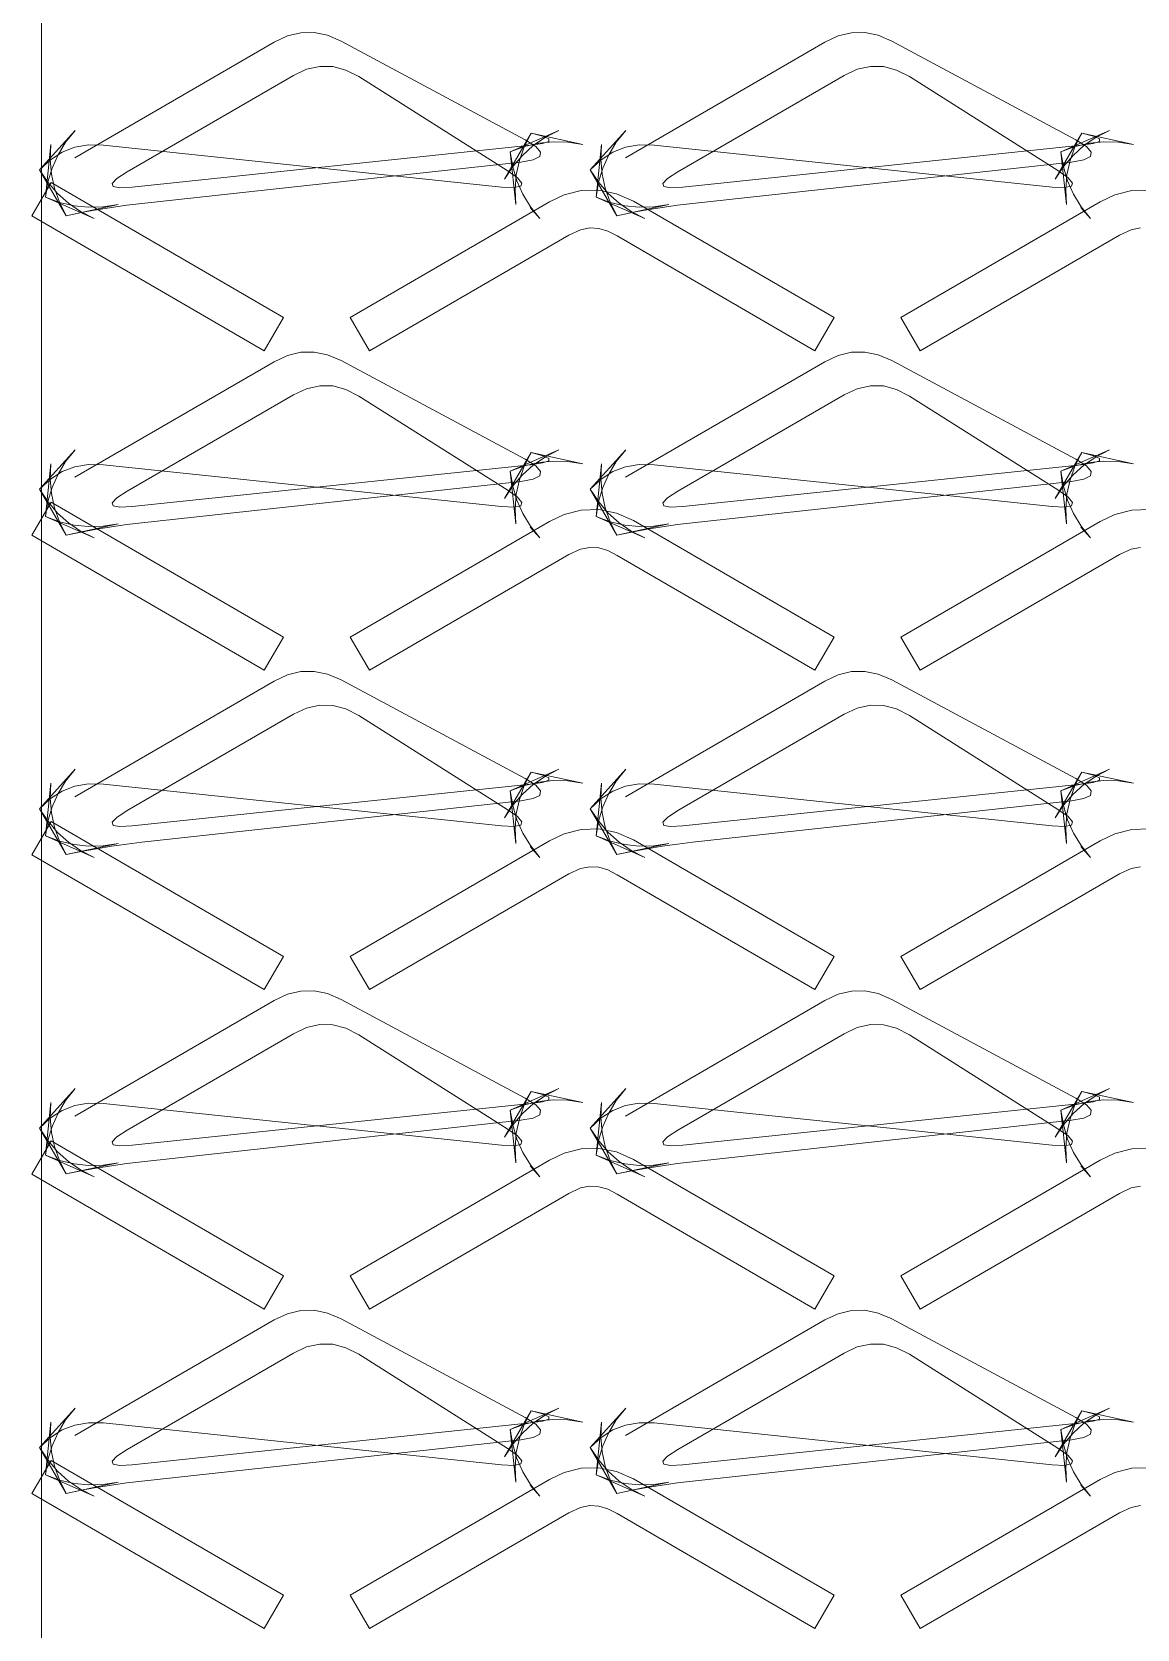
# Model space of a CAD drawing. Header units: metres. Extents: x 0 to 22, y 0 to 162.
# Drawn here: x -0.13 to 14.28, y 121.7 to 142.52 of the extents above; entities that cross this region are included whole.
import ezdxf

# ---------------------------------------------------------------- set-up
doc = ezdxf.new("R2010")
doc.units = ezdxf.units.M
doc.layers.add('TOP', color=1, linetype='Continuous', lineweight=0)

msp = doc.modelspace()

# ---------------------------------------------------------------- linework, layer by layer
at = {"layer": 'TOP'}
for p, q in [((3.032, 142.39), (3.205, 142.471)), ((3.205, 142.471), (3.379, 142.513)), ((3.379, 142.513), (3.554, 142.516)), ((3.554, 142.516), (3.729, 142.48)), ((3.729, 142.48), (3.905, 142.405)), ((10.212, 142.39), (10.385, 142.471)), ((10.385, 142.471), (10.559, 142.513)), ((10.559, 142.513), (10.734, 142.516)), ((10.734, 142.516), (10.909, 142.48)), ((10.909, 142.48), (11.085, 142.405)), ((0.435, 140.882), (3.032, 142.39)), ((3.905, 142.405), (6.305, 141.118)), ((7.615, 140.882), (10.212, 142.39)), ((11.085, 142.405), (13.485, 141.118)), ((3.456, 142.037), (3.283, 141.957)), ((3.627, 142.075), (3.456, 142.037)), ((3.798, 142.072), (3.627, 142.075)), ((3.969, 142.027), (3.798, 142.072)), ((4.138, 141.941), (3.969, 142.027)), ((10.636, 142.037), (10.463, 141.957)), ((10.807, 142.075), (10.636, 142.037)), ((10.978, 142.072), (10.807, 142.075)), ((11.149, 142.027), (10.978, 142.072)), ((11.318, 141.941), (11.149, 142.027)), ((3.283, 141.957), (1.118, 140.701)), ((6.072, 140.717), (4.138, 141.941)), ((10.463, 141.957), (8.298, 140.701)), ((13.252, 140.717), (11.318, 141.941)), ((0.436, 141.24), (-0.025, 140.726)), ((0.314, 141.087), (0.436, 141.24)), ((6.035, 140.606), (6.382, 141.203)), ((6.112, 140.961), (6.744, 141.24)), ((6.382, 141.203), (6.294, 141.028)), ((6.538, 141.163), (6.382, 141.203)), ((6.382, 141.203), (7.058, 141.058)), ((6.744, 141.24), (6.569, 141.15)), ((7.616, 141.24), (7.155, 140.726)), ((7.494, 141.087), (7.616, 141.24)), ((13.215, 140.606), (13.562, 141.203)), ((13.292, 140.961), (13.924, 141.24)), ((13.562, 141.203), (13.474, 141.028)), ((13.718, 141.163), (13.562, 141.203)), ((13.562, 141.203), (14.238, 141.058)), ((13.924, 141.24), (13.749, 141.15)), ((0.122, 141.058), (0.052, 140.371)), ((0.114, 140.862), (0.122, 141.058)), ((0.215, 140.923), (0.314, 141.087)), ((0.268, 140.956), (0.435, 141.02)), ((0.435, 141.02), (0.614, 141.05)), ((0.614, 141.05), (0.806, 141.046)), ((0.806, 141.046), (5.997, 140.502)), ((1.183, 140.502), (6.374, 141.046)), ((6.296, 141.03), (6.112, 140.961)), ((6.294, 141.028), (6.23, 140.847)), ((6.411, 141.042), (6.269, 140.915)), ((6.482, 141.074), (6.296, 141.03)), ((6.305, 141.118), (6.444, 141.031)), ((6.374, 141.046), (6.533, 141.069)), ((6.569, 141.15), (6.411, 141.042)), ((6.444, 141.031), (6.507, 140.958)), ((6.672, 141.093), (6.482, 141.074)), ((6.533, 141.069), (6.614, 141.096)), ((6.615, 141.128), (6.538, 141.163)), ((6.614, 141.096), (6.615, 141.128)), ((6.863, 141.088), (6.672, 141.093)), ((7.058, 141.058), (6.863, 141.088)), ((7.302, 141.058), (7.232, 140.371)), ((7.294, 140.862), (7.302, 141.058)), ((7.395, 140.923), (7.494, 141.087)), ((7.448, 140.956), (7.615, 141.02)), ((7.615, 141.02), (7.794, 141.05)), ((7.794, 141.05), (7.986, 141.046)), ((7.986, 141.046), (13.177, 140.502)), ((8.363, 140.502), (13.554, 141.046)), ((13.476, 141.03), (13.292, 140.961)), ((13.474, 141.028), (13.41, 140.847)), ((13.591, 141.042), (13.449, 140.915)), ((13.662, 141.074), (13.476, 141.03)), ((13.485, 141.118), (13.624, 141.031)), ((13.554, 141.046), (13.713, 141.069)), ((13.749, 141.15), (13.591, 141.042)), ((13.624, 141.031), (13.687, 140.958)), ((13.852, 141.093), (13.662, 141.074)), ((13.713, 141.069), (13.794, 141.096)), ((13.795, 141.128), (13.718, 141.163)), ((13.794, 141.096), (13.795, 141.128)), ((14.043, 141.088), (13.852, 141.093)), ((14.238, 141.058), (14.043, 141.088)), ((-0.025, 140.726), (0.115, 140.858)), ((0.13, 140.671), (0.114, 140.862)), ((0.115, 140.858), (0.268, 140.956)), ((0.138, 140.749), (0.215, 140.923)), ((6.248, 140.828), (1.308, 140.288)), ((6.144, 140.77), (6.035, 140.606)), ((6.182, 140.274), (6.112, 140.961)), ((6.112, 140.961), (6.143, 140.767)), ((6.143, 140.767), (6.198, 140.583)), ((6.269, 140.915), (6.144, 140.77)), ((6.23, 140.847), (6.19, 140.661)), ((6.41, 140.857), (6.248, 140.828)), ((6.496, 140.9), (6.41, 140.857)), ((6.507, 140.958), (6.496, 140.9)), ((7.155, 140.726), (7.295, 140.858)), ((7.31, 140.671), (7.294, 140.862)), ((7.295, 140.858), (7.448, 140.956)), ((7.318, 140.749), (7.395, 140.923)), ((13.428, 140.828), (8.488, 140.288)), ((13.324, 140.77), (13.215, 140.606)), ((13.362, 140.274), (13.292, 140.961)), ((13.292, 140.961), (13.323, 140.767)), ((13.323, 140.767), (13.378, 140.583)), ((13.449, 140.915), (13.324, 140.77)), ((13.41, 140.847), (13.37, 140.661)), ((13.59, 140.857), (13.428, 140.828)), ((13.676, 140.9), (13.59, 140.857)), ((13.687, 140.958), (13.676, 140.9)), ((-0.126, 140.126), (0.126, 140.559)), ((0.084, 140.562), (-0.025, 140.726)), ((-0.025, 140.726), (0.322, 140.128)), ((0.052, 140.371), (0.083, 140.565)), ((0.083, 140.565), (0.138, 140.749)), ((0.209, 140.417), (0.084, 140.562)), ((0.126, 140.559), (3.155, 138.8)), ((0.17, 140.485), (0.13, 140.671)), ((0.982, 140.612), (0.921, 140.548)), ((0.921, 140.548), (0.934, 140.509)), ((1.118, 140.701), (0.982, 140.612)), ((6.204, 140.623), (6.072, 140.717)), ((6.19, 140.661), (6.174, 140.47)), ((6.198, 140.583), (6.275, 140.409)), ((6.263, 140.554), (6.204, 140.623)), ((6.248, 140.511), (6.263, 140.554)), ((7.264, 140.562), (7.155, 140.726)), ((7.155, 140.726), (7.502, 140.128)), ((7.232, 140.371), (7.263, 140.565)), ((7.263, 140.565), (7.318, 140.749)), ((7.389, 140.417), (7.264, 140.562)), ((7.35, 140.485), (7.31, 140.671)), ((8.162, 140.612), (8.101, 140.548)), ((8.101, 140.548), (8.114, 140.509)), ((8.298, 140.701), (8.162, 140.612)), ((13.384, 140.623), (13.252, 140.717)), ((13.37, 140.661), (13.354, 140.47)), ((13.378, 140.583), (13.455, 140.409)), ((13.443, 140.554), (13.384, 140.623)), ((13.428, 140.511), (13.443, 140.554)), ((0.236, 140.302), (0.052, 140.371)), ((0.052, 140.371), (0.684, 140.091)), ((0.234, 140.304), (0.17, 140.485)), ((0.351, 140.29), (0.209, 140.417)), ((0.934, 140.509), (1.021, 140.493)), ((1.021, 140.493), (1.183, 140.502)), ((5.997, 140.502), (6.159, 140.494)), ((6.159, 140.494), (6.248, 140.511)), ((6.174, 140.47), (6.182, 140.274)), ((6.275, 140.409), (6.374, 140.245)), ((6.622, 140.308), (6.815, 140.399)), ((6.815, 140.399), (7.037, 140.455)), ((7.037, 140.455), (7.266, 140.462)), ((7.416, 140.302), (7.232, 140.371)), ((7.232, 140.371), (7.864, 140.091)), ((7.266, 140.462), (7.496, 140.415)), ((7.414, 140.304), (7.35, 140.485)), ((7.531, 140.29), (7.389, 140.417)), ((7.496, 140.415), (7.718, 140.318)), ((8.114, 140.509), (8.201, 140.493)), ((8.201, 140.493), (8.363, 140.502)), ((13.177, 140.502), (13.339, 140.494)), ((13.339, 140.494), (13.428, 140.511)), ((13.354, 140.47), (13.362, 140.274)), ((13.455, 140.409), (13.554, 140.245)), ((13.802, 140.308), (13.995, 140.399)), ((13.995, 140.399), (14.217, 140.455)), ((14.217, 140.455), (14.446, 140.462)), ((0.322, 140.128), (0.234, 140.304)), ((0.423, 140.258), (0.236, 140.302)), ((0.322, 140.128), (0.998, 140.274)), ((0.518, 140.168), (0.322, 140.128)), ((0.509, 140.181), (0.351, 140.29)), ((0.612, 140.239), (0.423, 140.258)), ((0.684, 140.091), (0.509, 140.181)), ((0.715, 140.204), (0.518, 140.168)), ((0.804, 140.244), (0.612, 140.239)), ((0.912, 140.236), (0.715, 140.204)), ((0.998, 140.274), (0.804, 140.244)), ((1.11, 140.264), (0.912, 140.236)), ((1.308, 140.288), (1.11, 140.264)), ((4.025, 138.8), (6.622, 140.308)), ((6.496, 140.091), (6.369, 140.233)), ((6.374, 140.245), (6.496, 140.091)), ((7.502, 140.128), (7.414, 140.304)), ((7.603, 140.258), (7.416, 140.302)), ((7.502, 140.128), (8.178, 140.274)), ((7.698, 140.168), (7.502, 140.128)), ((7.689, 140.181), (7.531, 140.29)), ((7.792, 140.239), (7.603, 140.258)), ((7.864, 140.091), (7.689, 140.181)), ((7.895, 140.204), (7.698, 140.168)), ((7.718, 140.318), (10.335, 138.8)), ((7.984, 140.244), (7.792, 140.239)), ((8.092, 140.236), (7.895, 140.204)), ((8.178, 140.274), (7.984, 140.244)), ((8.29, 140.264), (8.092, 140.236)), ((8.488, 140.288), (8.29, 140.264)), ((11.205, 138.8), (13.802, 140.308)), ((13.676, 140.091), (13.549, 140.233)), ((13.554, 140.245), (13.676, 140.091)), ((2.904, 138.367), (-0.126, 140.126)), ((7.026, 139.945), (6.873, 139.875)), ((7.15, 139.968), (7.026, 139.945)), ((7.266, 139.962), (7.15, 139.968)), ((7.383, 139.928), (7.266, 139.962)), ((7.507, 139.865), (7.383, 139.928)), ((14.206, 139.945), (14.053, 139.875)), ((14.33, 139.968), (14.206, 139.945)), ((6.873, 139.875), (4.276, 138.367)), ((10.084, 138.367), (7.507, 139.865)), ((14.053, 139.875), (11.456, 138.367)), ((3.155, 138.8), (2.904, 138.367)), ((4.276, 138.367), (4.025, 138.8)), ((10.335, 138.8), (10.084, 138.367)), ((11.456, 138.367), (11.205, 138.8)), ((3.032, 138.225), (3.205, 138.306)), ((3.205, 138.306), (3.379, 138.348)), ((3.379, 138.348), (3.554, 138.351)), ((3.554, 138.351), (3.729, 138.315)), ((3.729, 138.315), (3.905, 138.24)), ((10.212, 138.225), (10.385, 138.306)), ((10.385, 138.306), (10.559, 138.348)), ((10.559, 138.348), (10.734, 138.351)), ((10.734, 138.351), (10.909, 138.315)), ((10.909, 138.315), (11.085, 138.24)), ((0.435, 136.718), (3.032, 138.225)), ((3.905, 138.24), (6.305, 136.954)), ((7.615, 136.718), (10.212, 138.225)), ((11.085, 138.24), (13.485, 136.954)), ((3.456, 137.873), (3.283, 137.793)), ((3.627, 137.911), (3.456, 137.873)), ((3.798, 137.908), (3.627, 137.911)), ((3.969, 137.863), (3.798, 137.908)), ((4.138, 137.777), (3.969, 137.863)), ((10.636, 137.873), (10.463, 137.793)), ((10.807, 137.911), (10.636, 137.873)), ((10.978, 137.908), (10.807, 137.911)), ((11.149, 137.863), (10.978, 137.908)), ((11.318, 137.777), (11.149, 137.863)), ((3.283, 137.793), (1.118, 136.536)), ((6.072, 136.553), (4.138, 137.777)), ((10.463, 137.793), (8.298, 136.536)), ((13.252, 136.553), (11.318, 137.777)), ((0.436, 137.076), (-0.025, 136.561)), ((0.314, 136.922), (0.436, 137.076)), ((6.035, 136.441), (6.382, 137.039)), ((6.112, 136.797), (6.744, 137.076)), ((6.382, 137.039), (6.294, 136.863)), ((6.538, 136.999), (6.382, 137.039)), ((6.382, 137.039), (7.058, 136.894)), ((6.744, 137.076), (6.569, 136.986)), ((7.616, 137.076), (7.155, 136.561)), ((7.494, 136.922), (7.616, 137.076)), ((13.215, 136.441), (13.562, 137.039)), ((13.292, 136.797), (13.924, 137.076)), ((13.562, 137.039), (13.474, 136.863)), ((13.718, 136.999), (13.562, 137.039)), ((13.562, 137.039), (14.238, 136.894)), ((13.924, 137.076), (13.749, 136.986)), ((0.122, 136.894), (0.052, 136.206)), ((0.114, 136.697), (0.122, 136.894)), ((0.215, 136.758), (0.314, 136.922)), ((0.268, 136.791), (0.435, 136.855)), ((0.435, 136.855), (0.614, 136.886)), ((0.614, 136.886), (0.806, 136.882)), ((0.806, 136.882), (5.997, 136.337)), ((1.183, 136.337), (6.374, 136.882)), ((6.296, 136.865), (6.112, 136.797)), ((6.294, 136.863), (6.23, 136.683)), ((6.411, 136.877), (6.269, 136.75)), ((6.482, 136.909), (6.296, 136.865)), ((6.305, 136.954), (6.444, 136.867)), ((6.374, 136.882), (6.533, 136.905)), ((6.569, 136.986), (6.411, 136.877)), ((6.444, 136.867), (6.507, 136.794)), ((6.672, 136.929), (6.482, 136.909)), ((6.533, 136.905), (6.614, 136.932)), ((6.615, 136.963), (6.538, 136.999)), ((6.614, 136.932), (6.615, 136.963)), ((6.863, 136.923), (6.672, 136.929)), ((7.058, 136.894), (6.863, 136.923)), ((7.302, 136.894), (7.232, 136.206)), ((7.294, 136.697), (7.302, 136.894)), ((7.395, 136.758), (7.494, 136.922)), ((7.448, 136.791), (7.615, 136.855)), ((7.615, 136.855), (7.794, 136.886)), ((7.794, 136.886), (7.986, 136.882)), ((7.986, 136.882), (13.177, 136.337)), ((8.363, 136.337), (13.554, 136.882)), ((13.476, 136.865), (13.292, 136.797)), ((13.474, 136.863), (13.41, 136.683)), ((13.591, 136.877), (13.449, 136.75)), ((13.662, 136.909), (13.476, 136.865)), ((13.485, 136.954), (13.624, 136.867)), ((13.554, 136.882), (13.713, 136.905)), ((13.749, 136.986), (13.591, 136.877)), ((13.624, 136.867), (13.687, 136.794)), ((13.852, 136.929), (13.662, 136.909)), ((13.713, 136.905), (13.794, 136.932)), ((13.795, 136.963), (13.718, 136.999)), ((13.794, 136.932), (13.795, 136.963)), ((14.043, 136.923), (13.852, 136.929)), ((14.238, 136.894), (14.043, 136.923)), ((-0.025, 136.561), (0.115, 136.693)), ((0.13, 136.506), (0.114, 136.697)), ((0.115, 136.693), (0.268, 136.791)), ((0.138, 136.584), (0.215, 136.758)), ((6.248, 136.663), (1.308, 136.123)), ((6.144, 136.605), (6.035, 136.441)), ((6.182, 136.109), (6.112, 136.797)), ((6.112, 136.797), (6.143, 136.603)), ((6.143, 136.603), (6.198, 136.419)), ((6.269, 136.75), (6.144, 136.605)), ((6.23, 136.683), (6.19, 136.497)), ((6.41, 136.692), (6.248, 136.663)), ((6.496, 136.736), (6.41, 136.692)), ((6.507, 136.794), (6.496, 136.736)), ((7.155, 136.561), (7.295, 136.693)), ((7.31, 136.506), (7.294, 136.697)), ((7.295, 136.693), (7.448, 136.791)), ((7.318, 136.584), (7.395, 136.758)), ((13.428, 136.663), (8.488, 136.123)), ((13.324, 136.605), (13.215, 136.441)), ((13.362, 136.109), (13.292, 136.797)), ((13.292, 136.797), (13.323, 136.603)), ((13.323, 136.603), (13.378, 136.419)), ((13.449, 136.75), (13.324, 136.605)), ((13.41, 136.683), (13.37, 136.497)), ((13.59, 136.692), (13.428, 136.663)), ((13.676, 136.736), (13.59, 136.692)), ((13.687, 136.794), (13.676, 136.736)), ((-0.126, 135.962), (0.126, 136.394)), ((0.084, 136.398), (-0.025, 136.561)), ((-0.025, 136.561), (0.322, 135.964)), ((0.052, 136.206), (0.083, 136.4)), ((0.083, 136.4), (0.138, 136.584)), ((0.209, 136.252), (0.084, 136.398)), ((0.126, 136.394), (3.155, 134.635)), ((0.17, 136.32), (0.13, 136.506)), ((0.982, 136.448), (0.921, 136.384)), ((0.921, 136.384), (0.934, 136.344)), ((1.118, 136.536), (0.982, 136.448)), ((6.204, 136.458), (6.072, 136.553)), ((6.19, 136.497), (6.174, 136.305)), ((6.198, 136.419), (6.275, 136.245)), ((6.263, 136.39), (6.204, 136.458)), ((6.248, 136.347), (6.263, 136.39)), ((7.264, 136.398), (7.155, 136.561)), ((7.155, 136.561), (7.502, 135.964)), ((7.232, 136.206), (7.263, 136.4)), ((7.263, 136.4), (7.318, 136.584)), ((7.389, 136.252), (7.264, 136.398)), ((7.35, 136.32), (7.31, 136.506)), ((8.162, 136.448), (8.101, 136.384)), ((8.101, 136.384), (8.114, 136.344)), ((8.298, 136.536), (8.162, 136.448)), ((13.384, 136.458), (13.252, 136.553)), ((13.37, 136.497), (13.354, 136.305)), ((13.378, 136.419), (13.455, 136.245)), ((13.443, 136.39), (13.384, 136.458)), ((13.428, 136.347), (13.443, 136.39)), ((0.236, 136.138), (0.052, 136.206)), ((0.052, 136.206), (0.684, 135.927)), ((0.234, 136.139), (0.17, 136.32)), ((0.351, 136.125), (0.209, 136.252)), ((0.934, 136.344), (1.021, 136.329)), ((1.021, 136.329), (1.183, 136.337)), ((5.997, 136.337), (6.159, 136.329)), ((6.159, 136.329), (6.248, 136.347)), ((6.174, 136.305), (6.182, 136.109)), ((6.275, 136.245), (6.374, 136.081)), ((6.622, 136.143), (6.815, 136.234)), ((6.815, 136.234), (7.037, 136.291)), ((7.037, 136.291), (7.266, 136.298)), ((7.416, 136.138), (7.232, 136.206)), ((7.232, 136.206), (7.864, 135.927)), ((7.266, 136.298), (7.496, 136.251)), ((7.414, 136.139), (7.35, 136.32)), ((7.531, 136.125), (7.389, 136.252)), ((7.496, 136.251), (7.718, 136.154)), ((8.114, 136.344), (8.201, 136.329)), ((8.201, 136.329), (8.363, 136.337)), ((13.177, 136.337), (13.339, 136.329)), ((13.339, 136.329), (13.428, 136.347)), ((13.354, 136.305), (13.362, 136.109)), ((13.455, 136.245), (13.554, 136.081)), ((13.802, 136.143), (13.995, 136.234)), ((13.995, 136.234), (14.217, 136.291)), ((14.217, 136.291), (14.446, 136.298)), ((0.322, 135.964), (0.234, 136.139)), ((0.423, 136.094), (0.236, 136.138)), ((0.322, 135.964), (0.998, 136.109)), ((0.518, 136.004), (0.322, 135.964)), ((0.509, 136.017), (0.351, 136.125)), ((0.612, 136.074), (0.423, 136.094)), ((0.684, 135.927), (0.509, 136.017)), ((0.715, 136.04), (0.518, 136.004)), ((0.804, 136.079), (0.612, 136.074)), ((0.912, 136.072), (0.715, 136.04)), ((0.998, 136.109), (0.804, 136.079)), ((1.11, 136.1), (0.912, 136.072)), ((1.308, 136.123), (1.11, 136.1)), ((4.025, 134.635), (6.622, 136.143)), ((6.496, 135.927), (6.369, 136.069)), ((6.374, 136.081), (6.496, 135.927)), ((7.502, 135.964), (7.414, 136.139)), ((7.603, 136.094), (7.416, 136.138)), ((7.502, 135.964), (8.178, 136.109)), ((7.698, 136.004), (7.502, 135.964)), ((7.689, 136.017), (7.531, 136.125)), ((7.792, 136.074), (7.603, 136.094)), ((7.864, 135.927), (7.689, 136.017)), ((7.895, 136.04), (7.698, 136.004)), ((7.718, 136.154), (10.335, 134.635)), ((7.984, 136.079), (7.792, 136.074)), ((8.092, 136.072), (7.895, 136.04)), ((8.178, 136.109), (7.984, 136.079)), ((8.29, 136.1), (8.092, 136.072)), ((8.488, 136.123), (8.29, 136.1)), ((11.205, 134.635), (13.802, 136.143)), ((13.676, 135.927), (13.549, 136.069)), ((13.554, 136.081), (13.676, 135.927)), ((2.904, 134.203), (-0.126, 135.962)), ((7.026, 135.781), (6.873, 135.711)), ((7.15, 135.804), (7.026, 135.781)), ((7.266, 135.798), (7.15, 135.804)), ((7.383, 135.764), (7.266, 135.798)), ((7.507, 135.7), (7.383, 135.764)), ((14.206, 135.781), (14.053, 135.711)), ((14.33, 135.804), (14.206, 135.781)), ((6.873, 135.711), (4.276, 134.203)), ((10.084, 134.203), (7.507, 135.7)), ((14.053, 135.711), (11.456, 134.203)), ((3.155, 134.635), (2.904, 134.203)), ((4.276, 134.203), (4.025, 134.635)), ((10.335, 134.635), (10.084, 134.203)), ((11.456, 134.203), (11.205, 134.635)), ((3.032, 134.061), (3.205, 134.142)), ((3.205, 134.142), (3.379, 134.184)), ((3.379, 134.184), (3.554, 134.187)), ((3.554, 134.187), (3.729, 134.151)), ((3.729, 134.151), (3.905, 134.076)), ((10.212, 134.061), (10.385, 134.142)), ((10.385, 134.142), (10.559, 134.184)), ((10.559, 134.184), (10.734, 134.187)), ((10.734, 134.187), (10.909, 134.151)), ((10.909, 134.151), (11.085, 134.076)), ((0.435, 132.553), (3.032, 134.061)), ((3.905, 134.076), (6.305, 132.789)), ((7.615, 132.553), (10.212, 134.061)), ((11.085, 134.076), (13.485, 132.789)), ((3.456, 133.708), (3.283, 133.629)), ((3.627, 133.747), (3.456, 133.708)), ((3.798, 133.743), (3.627, 133.747)), ((3.969, 133.699), (3.798, 133.743)), ((4.138, 133.612), (3.969, 133.699)), ((10.636, 133.708), (10.463, 133.629)), ((10.807, 133.747), (10.636, 133.708)), ((10.978, 133.743), (10.807, 133.747)), ((11.149, 133.699), (10.978, 133.743)), ((11.318, 133.612), (11.149, 133.699)), ((3.283, 133.629), (1.118, 132.372)), ((6.072, 132.388), (4.138, 133.612)), ((10.463, 133.629), (8.298, 132.372)), ((13.252, 132.388), (11.318, 133.612)), ((0.436, 132.912), (-0.025, 132.397)), ((0.314, 132.758), (0.436, 132.912)), ((6.035, 132.277), (6.382, 132.875)), ((6.112, 132.632), (6.744, 132.912)), ((6.382, 132.875), (6.294, 132.699)), ((6.538, 132.835), (6.382, 132.875)), ((6.382, 132.875), (7.058, 132.729)), ((6.744, 132.912), (6.569, 132.822)), ((7.616, 132.912), (7.155, 132.397)), ((7.494, 132.758), (7.616, 132.912)), ((13.215, 132.277), (13.562, 132.875)), ((13.292, 132.632), (13.924, 132.912)), ((13.562, 132.875), (13.474, 132.699)), ((13.718, 132.835), (13.562, 132.875)), ((13.562, 132.875), (14.238, 132.729)), ((13.924, 132.912), (13.749, 132.822)), ((0.122, 132.729), (0.052, 132.042)), ((0.114, 132.533), (0.122, 132.729)), ((0.215, 132.594), (0.314, 132.758)), ((0.268, 132.627), (0.435, 132.691)), ((0.435, 132.691), (0.614, 132.721)), ((0.614, 132.721), (0.806, 132.717)), ((0.806, 132.717), (5.997, 132.173)), ((1.183, 132.173), (6.374, 132.717)), ((6.296, 132.701), (6.112, 132.632)), ((6.294, 132.699), (6.23, 132.518)), ((6.411, 132.713), (6.269, 132.586)), ((6.482, 132.745), (6.296, 132.701)), ((6.305, 132.789), (6.444, 132.702)), ((6.374, 132.717), (6.533, 132.74)), ((6.569, 132.822), (6.411, 132.713)), ((6.444, 132.702), (6.507, 132.63)), ((6.672, 132.764), (6.482, 132.745)), ((6.533, 132.74), (6.614, 132.768)), ((6.615, 132.799), (6.538, 132.835)), ((6.614, 132.768), (6.615, 132.799)), ((6.863, 132.759), (6.672, 132.764)), ((7.058, 132.729), (6.863, 132.759)), ((7.302, 132.729), (7.232, 132.042)), ((7.294, 132.533), (7.302, 132.729)), ((7.395, 132.594), (7.494, 132.758)), ((7.448, 132.627), (7.615, 132.691)), ((7.615, 132.691), (7.794, 132.721)), ((7.794, 132.721), (7.986, 132.717)), ((7.986, 132.717), (13.177, 132.173)), ((8.363, 132.173), (13.554, 132.717)), ((13.476, 132.701), (13.292, 132.632)), ((13.474, 132.699), (13.41, 132.518)), ((13.591, 132.713), (13.449, 132.586)), ((13.662, 132.745), (13.476, 132.701)), ((13.485, 132.789), (13.624, 132.702)), ((13.554, 132.717), (13.713, 132.74)), ((13.749, 132.822), (13.591, 132.713)), ((13.624, 132.702), (13.687, 132.63)), ((13.852, 132.764), (13.662, 132.745)), ((13.713, 132.74), (13.794, 132.768)), ((13.795, 132.799), (13.718, 132.835)), ((13.794, 132.768), (13.795, 132.799)), ((14.043, 132.759), (13.852, 132.764)), ((14.238, 132.729), (14.043, 132.759)), ((-0.025, 132.397), (0.115, 132.529)), ((0.13, 132.342), (0.114, 132.533)), ((0.115, 132.529), (0.268, 132.627)), ((0.138, 132.42), (0.215, 132.594)), ((6.248, 132.499), (1.308, 131.959)), ((6.144, 132.441), (6.035, 132.277)), ((6.182, 131.945), (6.112, 132.632)), ((6.112, 132.632), (6.143, 132.438)), ((6.143, 132.438), (6.198, 132.254)), ((6.269, 132.586), (6.144, 132.441)), ((6.23, 132.518), (6.19, 132.332)), ((6.41, 132.528), (6.248, 132.499)), ((6.496, 132.571), (6.41, 132.528)), ((6.507, 132.63), (6.496, 132.571)), ((7.155, 132.397), (7.295, 132.529)), ((7.31, 132.342), (7.294, 132.533)), ((7.295, 132.529), (7.448, 132.627)), ((7.318, 132.42), (7.395, 132.594)), ((13.428, 132.499), (8.488, 131.959)), ((13.324, 132.441), (13.215, 132.277)), ((13.362, 131.945), (13.292, 132.632)), ((13.292, 132.632), (13.323, 132.438)), ((13.323, 132.438), (13.378, 132.254)), ((13.449, 132.586), (13.324, 132.441)), ((13.41, 132.518), (13.37, 132.332)), ((13.59, 132.528), (13.428, 132.499)), ((13.676, 132.571), (13.59, 132.528)), ((13.687, 132.63), (13.676, 132.571)), ((-0.126, 131.797), (0.126, 132.23)), ((0.084, 132.233), (-0.025, 132.397)), ((-0.025, 132.397), (0.322, 131.8)), ((0.052, 132.042), (0.083, 132.236)), ((0.083, 132.236), (0.138, 132.42)), ((0.209, 132.088), (0.084, 132.233)), ((0.126, 132.23), (3.155, 130.471)), ((0.17, 132.156), (0.13, 132.342)), ((0.982, 132.284), (0.921, 132.22)), ((0.921, 132.22), (0.934, 132.18)), ((1.118, 132.372), (0.982, 132.284)), ((6.204, 132.294), (6.072, 132.388)), ((6.19, 132.332), (6.174, 132.141)), ((6.198, 132.254), (6.275, 132.08)), ((6.263, 132.225), (6.204, 132.294)), ((6.248, 132.182), (6.263, 132.225)), ((7.264, 132.233), (7.155, 132.397)), ((7.155, 132.397), (7.502, 131.8)), ((7.232, 132.042), (7.263, 132.236)), ((7.263, 132.236), (7.318, 132.42)), ((7.389, 132.088), (7.264, 132.233)), ((7.35, 132.156), (7.31, 132.342)), ((8.162, 132.284), (8.101, 132.22)), ((8.101, 132.22), (8.114, 132.18)), ((8.298, 132.372), (8.162, 132.284)), ((13.384, 132.294), (13.252, 132.388)), ((13.37, 132.332), (13.354, 132.141)), ((13.378, 132.254), (13.455, 132.08)), ((13.443, 132.225), (13.384, 132.294)), ((13.428, 132.182), (13.443, 132.225)), ((0.236, 131.973), (0.052, 132.042)), ((0.052, 132.042), (0.684, 131.762)), ((0.234, 131.975), (0.17, 132.156)), ((0.351, 131.961), (0.209, 132.088)), ((0.934, 132.18), (1.021, 132.164)), ((1.021, 132.164), (1.183, 132.173)), ((5.997, 132.173), (6.159, 132.165)), ((6.159, 132.165), (6.248, 132.182)), ((6.174, 132.141), (6.182, 131.945)), ((6.275, 132.08), (6.374, 131.916)), ((6.622, 131.979), (6.815, 132.07)), ((6.815, 132.07), (7.037, 132.127)), ((7.037, 132.127), (7.266, 132.133)), ((7.416, 131.973), (7.232, 132.042)), ((7.232, 132.042), (7.864, 131.762)), ((7.266, 132.133), (7.496, 132.087)), ((7.414, 131.975), (7.35, 132.156)), ((7.531, 131.961), (7.389, 132.088)), ((7.496, 132.087), (7.718, 131.989)), ((8.114, 132.18), (8.201, 132.164)), ((8.201, 132.164), (8.363, 132.173)), ((13.177, 132.173), (13.339, 132.165)), ((13.339, 132.165), (13.428, 132.182)), ((13.354, 132.141), (13.362, 131.945)), ((13.455, 132.08), (13.554, 131.916)), ((13.802, 131.979), (13.995, 132.07)), ((13.995, 132.07), (14.217, 132.127)), ((14.217, 132.127), (14.446, 132.133)), ((0.322, 131.8), (0.234, 131.975)), ((0.423, 131.929), (0.236, 131.973)), ((0.322, 131.8), (0.998, 131.945)), ((0.518, 131.84), (0.322, 131.8)), ((0.509, 131.853), (0.351, 131.961)), ((0.612, 131.91), (0.423, 131.929)), ((0.684, 131.762), (0.509, 131.853)), ((0.715, 131.875), (0.518, 131.84)), ((0.804, 131.915), (0.612, 131.91)), ((0.912, 131.907), (0.715, 131.875)), ((0.998, 131.945), (0.804, 131.915)), ((1.11, 131.935), (0.912, 131.907)), ((1.308, 131.959), (1.11, 131.935)), ((4.025, 130.471), (6.622, 131.979)), ((6.496, 131.762), (6.369, 131.905)), ((6.374, 131.916), (6.496, 131.762)), ((7.502, 131.8), (7.414, 131.975)), ((7.603, 131.929), (7.416, 131.973)), ((7.502, 131.8), (8.178, 131.945)), ((7.698, 131.84), (7.502, 131.8)), ((7.689, 131.853), (7.531, 131.961)), ((7.792, 131.91), (7.603, 131.929)), ((7.864, 131.762), (7.689, 131.853)), ((7.895, 131.875), (7.698, 131.84)), ((7.718, 131.989), (10.335, 130.471)), ((7.984, 131.915), (7.792, 131.91)), ((8.092, 131.907), (7.895, 131.875)), ((8.178, 131.945), (7.984, 131.915)), ((8.29, 131.935), (8.092, 131.907)), ((8.488, 131.959), (8.29, 131.935)), ((11.205, 130.471), (13.802, 131.979)), ((13.676, 131.762), (13.549, 131.905)), ((13.554, 131.916), (13.676, 131.762)), ((2.904, 130.039), (-0.126, 131.797)), ((7.026, 131.616), (6.873, 131.546)), ((7.15, 131.64), (7.026, 131.616)), ((7.266, 131.633), (7.15, 131.64)), ((7.383, 131.599), (7.266, 131.633)), ((7.507, 131.536), (7.383, 131.599)), ((14.206, 131.616), (14.053, 131.546)), ((14.33, 131.64), (14.206, 131.616)), ((6.873, 131.546), (4.276, 130.039)), ((10.084, 130.039), (7.507, 131.536)), ((14.053, 131.546), (11.456, 130.039)), ((3.155, 130.471), (2.904, 130.039)), ((4.276, 130.039), (4.025, 130.471)), ((10.335, 130.471), (10.084, 130.039)), ((11.456, 130.039), (11.205, 130.471)), ((3.032, 129.897), (3.205, 129.978)), ((3.205, 129.978), (3.379, 130.02)), ((3.379, 130.02), (3.554, 130.023)), ((3.554, 130.023), (3.729, 129.986)), ((3.729, 129.986), (3.905, 129.911)), ((10.212, 129.897), (10.385, 129.978)), ((10.385, 129.978), (10.559, 130.02)), ((10.559, 130.02), (10.734, 130.023)), ((10.734, 130.023), (10.909, 129.986)), ((10.909, 129.986), (11.085, 129.911)), ((0.435, 128.389), (3.032, 129.897)), ((3.905, 129.911), (6.305, 128.625)), ((7.615, 128.389), (10.212, 129.897)), ((11.085, 129.911), (13.485, 128.625)), ((3.456, 129.544), (3.283, 129.464)), ((3.627, 129.582), (3.456, 129.544)), ((3.798, 129.579), (3.627, 129.582)), ((3.969, 129.534), (3.798, 129.579)), ((4.138, 129.448), (3.969, 129.534)), ((10.636, 129.544), (10.463, 129.464)), ((10.807, 129.582), (10.636, 129.544)), ((10.978, 129.579), (10.807, 129.582)), ((11.149, 129.534), (10.978, 129.579)), ((11.318, 129.448), (11.149, 129.534)), ((3.283, 129.464), (1.118, 128.207)), ((6.072, 128.224), (4.138, 129.448)), ((10.463, 129.464), (8.298, 128.207)), ((13.252, 128.224), (11.318, 129.448)), ((0.436, 128.747), (-0.025, 128.233)), ((0.314, 128.593), (0.436, 128.747)), ((6.035, 128.113), (6.382, 128.71)), ((6.112, 128.468), (6.744, 128.747)), ((6.382, 128.71), (6.294, 128.535)), ((6.538, 128.67), (6.382, 128.71)), ((6.382, 128.71), (7.058, 128.565)), ((6.744, 128.747), (6.569, 128.657)), ((7.616, 128.747), (7.155, 128.233)), ((7.494, 128.593), (7.616, 128.747)), ((13.215, 128.113), (13.562, 128.71)), ((13.292, 128.468), (13.924, 128.747)), ((13.562, 128.71), (13.474, 128.535)), ((13.718, 128.67), (13.562, 128.71)), ((13.562, 128.71), (14.238, 128.565)), ((13.924, 128.747), (13.749, 128.657)), ((0.122, 128.565), (0.052, 127.878)), ((0.114, 128.369), (0.122, 128.565)), ((0.215, 128.429), (0.314, 128.593)), ((0.268, 128.463), (0.435, 128.527)), ((0.435, 128.527), (0.614, 128.557)), ((0.614, 128.557), (0.806, 128.553)), ((0.806, 128.553), (5.997, 128.009)), ((1.183, 128.009), (6.374, 128.553)), ((6.296, 128.536), (6.112, 128.468)), ((6.294, 128.535), (6.23, 128.354)), ((6.411, 128.549), (6.269, 128.422)), ((6.482, 128.58), (6.296, 128.536)), ((6.305, 128.625), (6.444, 128.538)), ((6.374, 128.553), (6.533, 128.576)), ((6.569, 128.657), (6.411, 128.549)), ((6.444, 128.538), (6.507, 128.465)), ((6.672, 128.6), (6.482, 128.58)), ((6.533, 128.576), (6.614, 128.603)), ((6.615, 128.635), (6.538, 128.67)), ((6.614, 128.603), (6.615, 128.635)), ((6.863, 128.595), (6.672, 128.6)), ((7.058, 128.565), (6.863, 128.595)), ((7.302, 128.565), (7.232, 127.878)), ((7.294, 128.369), (7.302, 128.565)), ((7.395, 128.429), (7.494, 128.593)), ((7.448, 128.463), (7.615, 128.527)), ((7.615, 128.527), (7.794, 128.557)), ((7.794, 128.557), (7.986, 128.553)), ((7.986, 128.553), (13.177, 128.009)), ((8.363, 128.009), (13.554, 128.553)), ((13.476, 128.536), (13.292, 128.468)), ((13.474, 128.535), (13.41, 128.354)), ((13.591, 128.549), (13.449, 128.422)), ((13.662, 128.58), (13.476, 128.536)), ((13.485, 128.625), (13.624, 128.538)), ((13.554, 128.553), (13.713, 128.576)), ((13.749, 128.657), (13.591, 128.549)), ((13.624, 128.538), (13.687, 128.465)), ((13.852, 128.6), (13.662, 128.58)), ((13.713, 128.576), (13.794, 128.603)), ((13.795, 128.635), (13.718, 128.67)), ((13.794, 128.603), (13.795, 128.635)), ((14.043, 128.595), (13.852, 128.6)), ((14.238, 128.565), (14.043, 128.595)), ((-0.025, 128.233), (0.115, 128.365)), ((0.13, 128.177), (0.114, 128.369)), ((0.115, 128.365), (0.268, 128.463)), ((0.138, 128.255), (0.215, 128.429)), ((6.248, 128.335), (1.308, 127.795)), ((6.144, 128.276), (6.035, 128.113)), ((6.182, 127.78), (6.112, 128.468)), ((6.112, 128.468), (6.143, 128.274)), ((6.143, 128.274), (6.198, 128.09)), ((6.269, 128.422), (6.144, 128.276)), ((6.23, 128.354), (6.19, 128.168)), ((6.41, 128.364), (6.248, 128.335)), ((6.496, 128.407), (6.41, 128.364)), ((6.507, 128.465), (6.496, 128.407)), ((7.155, 128.233), (7.295, 128.365)), ((7.31, 128.177), (7.294, 128.369)), ((7.295, 128.365), (7.448, 128.463)), ((7.318, 128.255), (7.395, 128.429)), ((13.428, 128.335), (8.488, 127.795)), ((13.324, 128.276), (13.215, 128.113)), ((13.362, 127.78), (13.292, 128.468)), ((13.292, 128.468), (13.323, 128.274)), ((13.323, 128.274), (13.378, 128.09)), ((13.449, 128.422), (13.324, 128.276)), ((13.41, 128.354), (13.37, 128.168)), ((13.59, 128.364), (13.428, 128.335)), ((13.676, 128.407), (13.59, 128.364)), ((13.687, 128.465), (13.676, 128.407)), ((-0.126, 127.633), (0.126, 128.066)), ((0.084, 128.069), (-0.025, 128.233)), ((-0.025, 128.233), (0.322, 127.635)), ((0.052, 127.878), (0.083, 128.072)), ((0.083, 128.072), (0.138, 128.255)), ((0.209, 127.924), (0.084, 128.069)), ((0.126, 128.066), (3.155, 126.307)), ((0.17, 127.991), (0.13, 128.177)), ((0.982, 128.119), (0.921, 128.055)), ((0.921, 128.055), (0.934, 128.015)), ((1.118, 128.207), (0.982, 128.119)), ((6.204, 128.13), (6.072, 128.224)), ((6.19, 128.168), (6.174, 127.977)), ((6.198, 128.09), (6.275, 127.916)), ((6.263, 128.061), (6.204, 128.13)), ((6.248, 128.018), (6.263, 128.061)), ((7.264, 128.069), (7.155, 128.233)), ((7.155, 128.233), (7.502, 127.635)), ((7.232, 127.878), (7.263, 128.072)), ((7.263, 128.072), (7.318, 128.255)), ((7.389, 127.924), (7.264, 128.069)), ((7.35, 127.991), (7.31, 128.177)), ((8.162, 128.119), (8.101, 128.055)), ((8.101, 128.055), (8.114, 128.015)), ((8.298, 128.207), (8.162, 128.119)), ((13.384, 128.13), (13.252, 128.224)), ((13.37, 128.168), (13.354, 127.977)), ((13.378, 128.09), (13.455, 127.916)), ((13.443, 128.061), (13.384, 128.13)), ((13.428, 128.018), (13.443, 128.061)), ((0.236, 127.809), (0.052, 127.878)), ((0.052, 127.878), (0.684, 127.598)), ((0.234, 127.811), (0.17, 127.991)), ((0.351, 127.797), (0.209, 127.924)), ((0.934, 128.015), (1.021, 128)), ((1.021, 128), (1.183, 128.009)), ((5.997, 128.009), (6.159, 128.001)), ((6.159, 128.001), (6.248, 128.018)), ((6.174, 127.977), (6.182, 127.78)), ((6.275, 127.916), (6.374, 127.752)), ((6.622, 127.815), (6.815, 127.905)), ((6.815, 127.905), (7.037, 127.962)), ((7.037, 127.962), (7.266, 127.969)), ((7.416, 127.809), (7.232, 127.878)), ((7.232, 127.878), (7.864, 127.598)), ((7.266, 127.969), (7.496, 127.922)), ((7.414, 127.811), (7.35, 127.991)), ((7.531, 127.797), (7.389, 127.924)), ((7.496, 127.922), (7.718, 127.825)), ((8.114, 128.015), (8.201, 128)), ((8.201, 128), (8.363, 128.009)), ((13.177, 128.009), (13.339, 128.001)), ((13.339, 128.001), (13.428, 128.018)), ((13.354, 127.977), (13.362, 127.78)), ((13.455, 127.916), (13.554, 127.752)), ((13.802, 127.815), (13.995, 127.905)), ((13.995, 127.905), (14.217, 127.962)), ((14.217, 127.962), (14.446, 127.969)), ((0.322, 127.635), (0.234, 127.811)), ((0.423, 127.765), (0.236, 127.809)), ((0.322, 127.635), (0.998, 127.78)), ((0.518, 127.675), (0.322, 127.635)), ((0.509, 127.688), (0.351, 127.797)), ((0.612, 127.745), (0.423, 127.765)), ((0.684, 127.598), (0.509, 127.688)), ((0.715, 127.711), (0.518, 127.675)), ((0.804, 127.751), (0.612, 127.745)), ((0.912, 127.743), (0.715, 127.711)), ((0.998, 127.78), (0.804, 127.751)), ((1.11, 127.771), (0.912, 127.743)), ((1.308, 127.795), (1.11, 127.771)), ((4.025, 126.307), (6.622, 127.815)), ((6.496, 127.598), (6.369, 127.74)), ((6.374, 127.752), (6.496, 127.598)), ((7.502, 127.635), (7.414, 127.811)), ((7.603, 127.765), (7.416, 127.809)), ((7.502, 127.635), (8.178, 127.78)), ((7.698, 127.675), (7.502, 127.635)), ((7.689, 127.688), (7.531, 127.797)), ((7.792, 127.745), (7.603, 127.765)), ((7.864, 127.598), (7.689, 127.688)), ((7.895, 127.711), (7.698, 127.675)), ((7.718, 127.825), (10.335, 126.307)), ((7.984, 127.751), (7.792, 127.745)), ((8.092, 127.743), (7.895, 127.711)), ((8.178, 127.78), (7.984, 127.751)), ((8.29, 127.771), (8.092, 127.743)), ((8.488, 127.795), (8.29, 127.771)), ((11.205, 126.307), (13.802, 127.815)), ((13.676, 127.598), (13.549, 127.74)), ((13.554, 127.752), (13.676, 127.598)), ((2.904, 125.874), (-0.126, 127.633)), ((7.026, 127.452), (6.873, 127.382)), ((7.15, 127.475), (7.026, 127.452)), ((7.266, 127.469), (7.15, 127.475)), ((7.383, 127.435), (7.266, 127.469)), ((7.507, 127.372), (7.383, 127.435)), ((14.206, 127.452), (14.053, 127.382)), ((14.33, 127.475), (14.206, 127.452)), ((6.873, 127.382), (4.276, 125.874)), ((10.084, 125.874), (7.507, 127.372)), ((14.053, 127.382), (11.456, 125.874)), ((3.155, 126.307), (2.904, 125.874)), ((4.276, 125.874), (4.025, 126.307)), ((10.335, 126.307), (10.084, 125.874)), ((11.456, 125.874), (11.205, 126.307)), ((3.032, 125.732), (3.205, 125.813)), ((3.205, 125.813), (3.379, 125.855)), ((3.379, 125.855), (3.554, 125.858)), ((3.554, 125.858), (3.729, 125.822)), ((3.729, 125.822), (3.905, 125.747)), ((10.212, 125.732), (10.385, 125.813)), ((10.385, 125.813), (10.559, 125.855)), ((10.559, 125.855), (10.734, 125.858)), ((10.734, 125.858), (10.909, 125.822)), ((10.909, 125.822), (11.085, 125.747)), ((0.435, 124.224), (3.032, 125.732)), ((3.905, 125.747), (6.305, 124.461)), ((7.615, 124.224), (10.212, 125.732)), ((11.085, 125.747), (13.485, 124.461)), ((3.456, 125.38), (3.283, 125.3)), ((3.627, 125.418), (3.456, 125.38)), ((3.798, 125.414), (3.627, 125.418)), ((3.969, 125.37), (3.798, 125.414)), ((4.138, 125.284), (3.969, 125.37)), ((10.636, 125.38), (10.463, 125.3)), ((10.807, 125.418), (10.636, 125.38)), ((10.978, 125.414), (10.807, 125.418)), ((11.149, 125.37), (10.978, 125.414)), ((11.318, 125.284), (11.149, 125.37)), ((3.283, 125.3), (1.118, 124.043)), ((6.072, 124.059), (4.138, 125.284)), ((10.463, 125.3), (8.298, 124.043)), ((13.252, 124.059), (11.318, 125.284)), ((0.436, 124.583), (-0.025, 124.068)), ((0.314, 124.429), (0.436, 124.583)), ((6.035, 123.948), (6.382, 124.546)), ((6.112, 124.303), (6.744, 124.583)), ((6.382, 124.546), (6.294, 124.37)), ((6.538, 124.506), (6.382, 124.546)), ((6.382, 124.546), (7.058, 124.401)), ((6.744, 124.583), (6.569, 124.493)), ((7.616, 124.583), (7.155, 124.068)), ((7.494, 124.429), (7.616, 124.583)), ((13.215, 123.948), (13.562, 124.546)), ((13.292, 124.303), (13.924, 124.583)), ((13.562, 124.546), (13.474, 124.37)), ((13.718, 124.506), (13.562, 124.546)), ((13.562, 124.546), (14.238, 124.401)), ((13.924, 124.583), (13.749, 124.493)), ((0.122, 124.401), (0.052, 123.713)), ((0.114, 124.204), (0.122, 124.401)), ((0.215, 124.265), (0.314, 124.429)), ((0.268, 124.298), (0.435, 124.362)), ((0.435, 124.362), (0.614, 124.392)), ((0.614, 124.392), (0.806, 124.389)), ((0.806, 124.389), (5.997, 123.844)), ((1.183, 123.844), (6.374, 124.389)), ((6.296, 124.372), (6.112, 124.303)), ((6.294, 124.37), (6.23, 124.189)), ((6.411, 124.384), (6.269, 124.257)), ((6.482, 124.416), (6.296, 124.372)), ((6.305, 124.461), (6.444, 124.373)), ((6.374, 124.389), (6.533, 124.412)), ((6.569, 124.493), (6.411, 124.384)), ((6.444, 124.373), (6.507, 124.301)), ((6.672, 124.435), (6.482, 124.416)), ((6.533, 124.412), (6.614, 124.439)), ((6.615, 124.47), (6.538, 124.506)), ((6.614, 124.439), (6.615, 124.47)), ((6.863, 124.43), (6.672, 124.435)), ((7.058, 124.401), (6.863, 124.43)), ((7.302, 124.401), (7.232, 123.713)), ((7.294, 124.204), (7.302, 124.401)), ((7.395, 124.265), (7.494, 124.429)), ((7.448, 124.298), (7.615, 124.362)), ((7.615, 124.362), (7.794, 124.392)), ((7.794, 124.392), (7.986, 124.389)), ((7.986, 124.389), (13.177, 123.844)), ((8.363, 123.844), (13.554, 124.389)), ((13.476, 124.372), (13.292, 124.303)), ((13.474, 124.37), (13.41, 124.189)), ((13.591, 124.384), (13.449, 124.257)), ((13.662, 124.416), (13.476, 124.372)), ((13.485, 124.461), (13.624, 124.373)), ((13.554, 124.389), (13.713, 124.412)), ((13.749, 124.493), (13.591, 124.384)), ((13.624, 124.373), (13.687, 124.301)), ((13.852, 124.435), (13.662, 124.416)), ((13.713, 124.412), (13.794, 124.439)), ((13.795, 124.47), (13.718, 124.506)), ((13.794, 124.439), (13.795, 124.47)), ((14.043, 124.43), (13.852, 124.435)), ((14.238, 124.401), (14.043, 124.43)), ((-0.025, 124.068), (0.115, 124.2)), ((0.13, 124.013), (0.114, 124.204)), ((0.115, 124.2), (0.268, 124.298)), ((0.138, 124.091), (0.215, 124.265)), ((6.248, 124.17), (1.308, 123.63)), ((6.144, 124.112), (6.035, 123.948)), ((6.182, 123.616), (6.112, 124.303)), ((6.112, 124.303), (6.143, 124.109)), ((6.143, 124.109), (6.198, 123.925)), ((6.269, 124.257), (6.144, 124.112)), ((6.23, 124.189), (6.19, 124.004)), ((6.41, 124.199), (6.248, 124.17)), ((6.496, 124.243), (6.41, 124.199)), ((6.507, 124.301), (6.496, 124.243)), ((7.155, 124.068), (7.295, 124.2)), ((7.31, 124.013), (7.294, 124.204)), ((7.295, 124.2), (7.448, 124.298)), ((7.318, 124.091), (7.395, 124.265)), ((13.428, 124.17), (8.488, 123.63)), ((13.324, 124.112), (13.215, 123.948)), ((13.362, 123.616), (13.292, 124.303)), ((13.292, 124.303), (13.323, 124.109)), ((13.323, 124.109), (13.378, 123.925)), ((13.449, 124.257), (13.324, 124.112)), ((13.41, 124.189), (13.37, 124.004)), ((13.59, 124.199), (13.428, 124.17)), ((13.676, 124.243), (13.59, 124.199)), ((13.687, 124.301), (13.676, 124.243)), ((-0.126, 123.469), (0.126, 123.901)), ((0.084, 123.905), (-0.025, 124.068)), ((-0.025, 124.068), (0.322, 123.471)), ((0.052, 123.713), (0.083, 123.907)), ((0.083, 123.907), (0.138, 124.091)), ((0.209, 123.759), (0.084, 123.905)), ((0.126, 123.901), (3.155, 122.142)), ((0.17, 123.827), (0.13, 124.013)), ((0.982, 123.955), (0.921, 123.891)), ((0.921, 123.891), (0.934, 123.851)), ((1.118, 124.043), (0.982, 123.955)), ((6.204, 123.965), (6.072, 124.059)), ((6.19, 124.004), (6.174, 123.812)), ((6.198, 123.925), (6.275, 123.752)), ((6.263, 123.897), (6.204, 123.965)), ((6.248, 123.854), (6.263, 123.897)), ((7.264, 123.905), (7.155, 124.068)), ((7.155, 124.068), (7.502, 123.471)), ((7.232, 123.713), (7.263, 123.907)), ((7.263, 123.907), (7.318, 124.091)), ((7.389, 123.759), (7.264, 123.905)), ((7.35, 123.827), (7.31, 124.013)), ((8.162, 123.955), (8.101, 123.891)), ((8.101, 123.891), (8.114, 123.851)), ((8.298, 124.043), (8.162, 123.955)), ((13.384, 123.965), (13.252, 124.059)), ((13.37, 124.004), (13.354, 123.812)), ((13.378, 123.925), (13.455, 123.752)), ((13.443, 123.897), (13.384, 123.965)), ((13.428, 123.854), (13.443, 123.897)), ((0.236, 123.645), (0.052, 123.713)), ((0.052, 123.713), (0.684, 123.434)), ((0.234, 123.646), (0.17, 123.827)), ((0.351, 123.632), (0.209, 123.759)), ((0.934, 123.851), (1.021, 123.835)), ((1.021, 123.835), (1.183, 123.844)), ((5.997, 123.844), (6.159, 123.836)), ((6.159, 123.836), (6.248, 123.854)), ((6.174, 123.812), (6.182, 123.616)), ((6.275, 123.752), (6.374, 123.588)), ((6.622, 123.65), (6.815, 123.741)), ((6.815, 123.741), (7.037, 123.798)), ((7.037, 123.798), (7.266, 123.804)), ((7.416, 123.645), (7.232, 123.713)), ((7.232, 123.713), (7.864, 123.434)), ((7.266, 123.804), (7.496, 123.758)), ((7.414, 123.646), (7.35, 123.827)), ((7.531, 123.632), (7.389, 123.759)), ((7.496, 123.758), (7.718, 123.661)), ((8.114, 123.851), (8.201, 123.835)), ((8.201, 123.835), (8.363, 123.844)), ((13.177, 123.844), (13.339, 123.836)), ((13.339, 123.836), (13.428, 123.854)), ((13.354, 123.812), (13.362, 123.616)), ((13.455, 123.752), (13.554, 123.588)), ((13.802, 123.65), (13.995, 123.741)), ((13.995, 123.741), (14.217, 123.798)), ((14.217, 123.798), (14.446, 123.804)), ((0.322, 123.471), (0.234, 123.646)), ((0.423, 123.601), (0.236, 123.645)), ((0.322, 123.471), (0.998, 123.616)), ((0.518, 123.511), (0.322, 123.471)), ((0.509, 123.524), (0.351, 123.632)), ((0.612, 123.581), (0.423, 123.601)), ((0.684, 123.434), (0.509, 123.524)), ((0.715, 123.547), (0.518, 123.511)), ((0.804, 123.586), (0.612, 123.581)), ((0.912, 123.579), (0.715, 123.547)), ((0.998, 123.616), (0.804, 123.586)), ((1.11, 123.606), (0.912, 123.579)), ((1.308, 123.63), (1.11, 123.606)), ((4.025, 122.142), (6.622, 123.65)), ((6.496, 123.434), (6.369, 123.576)), ((6.374, 123.588), (6.496, 123.434)), ((7.502, 123.471), (7.414, 123.646)), ((7.603, 123.601), (7.416, 123.645)), ((7.502, 123.471), (8.178, 123.616)), ((7.698, 123.511), (7.502, 123.471)), ((7.689, 123.524), (7.531, 123.632)), ((7.792, 123.581), (7.603, 123.601)), ((7.864, 123.434), (7.689, 123.524)), ((7.895, 123.547), (7.698, 123.511)), ((7.718, 123.661), (10.335, 122.142)), ((7.984, 123.586), (7.792, 123.581)), ((8.092, 123.579), (7.895, 123.547)), ((8.178, 123.616), (7.984, 123.586)), ((8.29, 123.606), (8.092, 123.579)), ((8.488, 123.63), (8.29, 123.606)), ((11.205, 122.142), (13.802, 123.65)), ((13.676, 123.434), (13.549, 123.576)), ((13.554, 123.588), (13.676, 123.434)), ((2.904, 121.71), (-0.126, 123.469)), ((7.026, 123.287), (6.873, 123.218)), ((7.15, 123.311), (7.026, 123.287)), ((7.266, 123.304), (7.15, 123.311)), ((7.383, 123.271), (7.266, 123.304)), ((7.507, 123.207), (7.383, 123.271)), ((14.206, 123.287), (14.053, 123.218)), ((14.33, 123.311), (14.206, 123.287)), ((6.873, 123.218), (4.276, 121.71)), ((10.084, 121.71), (7.507, 123.207)), ((14.053, 123.218), (11.456, 121.71)), ((3.155, 122.142), (2.904, 121.71)), ((4.276, 121.71), (4.025, 122.142)), ((10.335, 122.142), (10.084, 121.71)), ((11.456, 121.71), (11.205, 122.142))]:
    msp.add_line(p, q, dxfattribs=at)
msp.add_lwpolyline([(0, 0), (0, 162), (21.54, 162), (21.54, 0)], close=True, dxfattribs=at)

doc.saveas('drawing.dxf')
